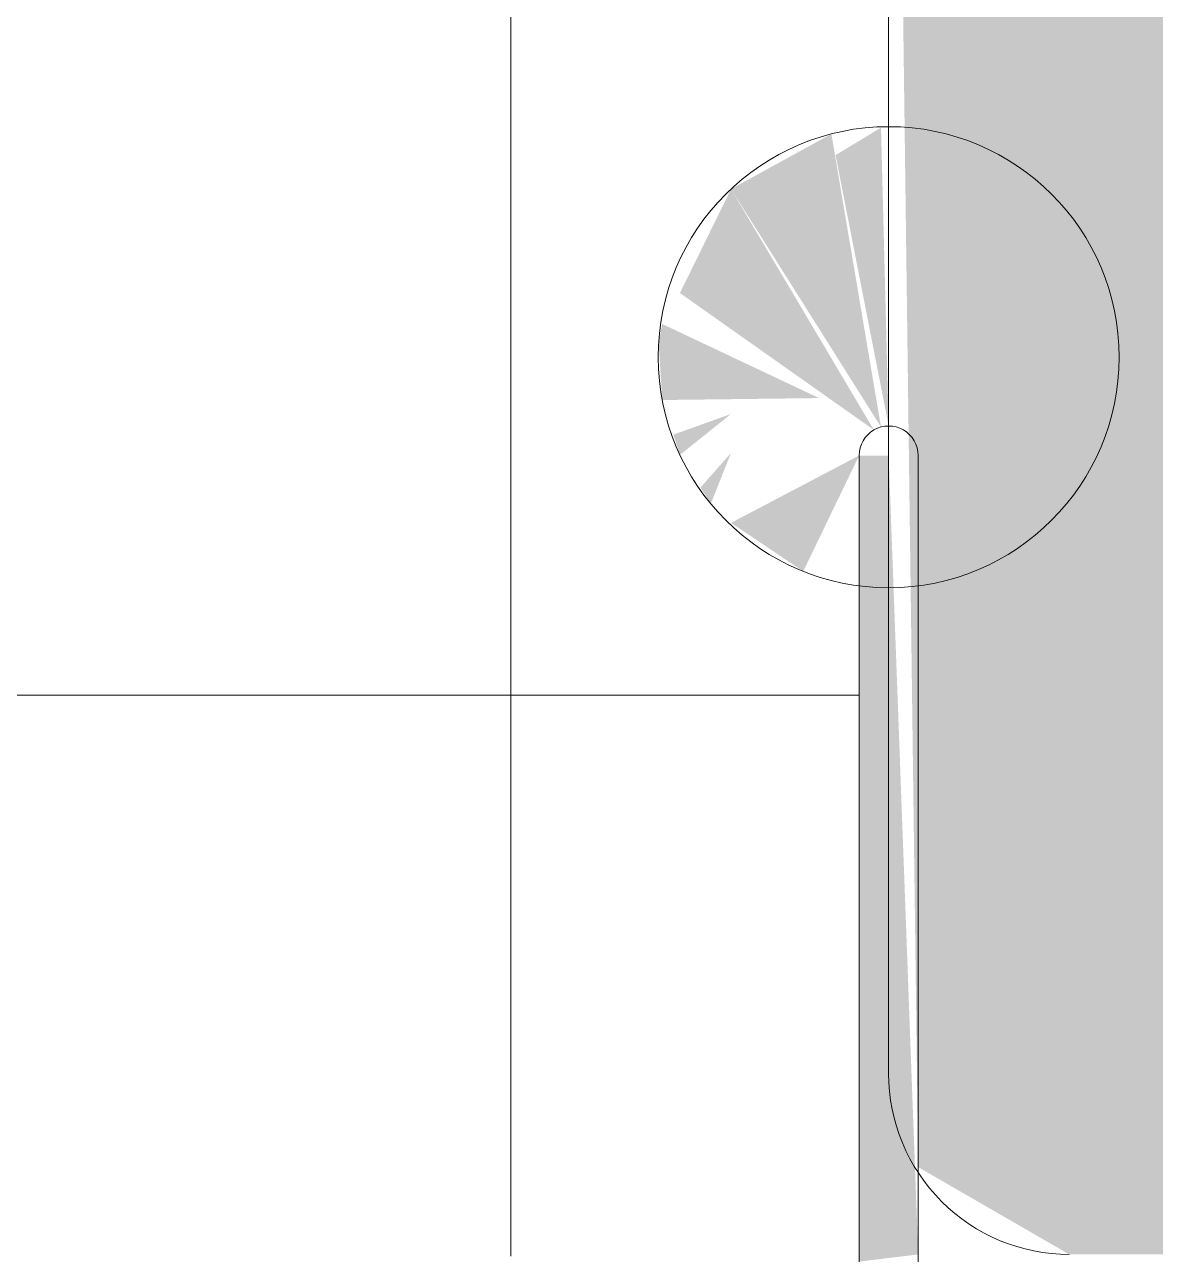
# Model space of a CAD drawing. Header units: metres. Extents: x 147 to 427, y -16 to 162.
# Drawn here: x 324.0608 to 324.3738, y 80.6957 to 81.0359 of the extents above; entities that cross this region are included whole.
import ezdxf

# ---------------------------------------------------------------- set-up
doc = ezdxf.new("R2010")
doc.units = ezdxf.units.M
doc.layers.add('1053_ARQ_BASE_MATADOURO_dwg', color=7, linetype='Continuous', lineweight=5, true_color=0x767676)
doc.layers.add('A-EQUIPAMENTOS', color=7, linetype='Continuous', lineweight=5)
doc.layers.add('A_lay', color=7, linetype='Continuous', lineweight=5)

# ---------------------------------------------------------------- blocks, each defined once
blk = doc.blocks.new('1053_ARQ_BASE_MATADOURO_dwg_A$C41DB0A6B-4039631-TÉRREO 1_20 - Dependente 1')
at = {"layer": 'A-EQUIPAMENTOS', "true_color": 0xe2e2e2}
blk.add_hatch(color=254, dxfattribs=at).paths.add_polyline_path([(0.1, 0.79), (0.075, 0.7833), (0.05, 0.74), (0.05, 0.69), (0, 0.69), (0, 0.66), (0.05, 0.66), (0.05, 0.22), (0, 0.22), (0, 0.19), (0.05, 0.19), (0.06036, 0.115), (0.07841, 0.0967), (0.10658, 0.09), (0.425, 0.10036), (0.43965, 0.115), (0.45, 0.14), (0.44182, 0.76585), (0.4, 0.79), (0.23761, 0.79)])
at = {"layer": 'A-EQUIPAMENTOS', "color": 253, "true_color": 0xaaaaaa}
blk.add_line((0.45, 0.14), (0.45, 0.74), dxfattribs=at)
blk.add_arc((0.4, 0.74), 0.05, 360, 90, dxfattribs=at)
blk = doc.blocks.new('1053_ARQ_BASE_MATADOURO_dwg_Chuveiro-4039634-TÉRREO 1_20 - Dependente 1')
at = {"layer": 'A_lay', "true_color": 0xe2e2e2}
h = blk.add_hatch(color=254, dxfattribs=at)
h.paths.add_polyline_path([(0, -0.01), (-0.00959, 0.01), (-0.08194, 0), (-0.08194, -0.01), (-0.00959, -0.01)])
h.paths.add_polyline_path([(-0.39259, -0.01), (-0.36982, -0.05335), (-0.35342, -0.02891), (-0.37628, -0.01787)])
h.paths.add_polyline_path([(-0.11987, -0.01), (-0.1223, 0.01), (-0.39259, 0), (-0.39259, -0.01), (-0.1203, -0.01)])
h.paths.add_polyline_path([(-0.37628, -0.06021), (-0.39347, -0.05335), (-0.38178, -0.06368)])
h.paths.add_polyline_path([(-0.41138, -0.07664), (-0.41204, -0.02355), (-0.4371, -0.07664), (-0.43088, -0.07784)])
h.paths.add_polyline_path([(-0.3928, -0.07064), (-0.40666, -0.05335), (-0.39966, -0.07286), (-0.39518, -0.07141)])
h.paths.add_polyline_path([(-0.40125, -0.005), (-0.48277, -0.05335), (-0.44758, -0.07064), (-0.40225, -0.00642)])
h.paths.add_polyline_path([(-0.40225, -0.00259), (-0.50142, -0.01938), (-0.48277, -0.05335), (-0.40259, -0.0028)])
h.paths.add_polyline_path([(-0.40259, 0), (-0.50354, -0.00259), (-0.49424, -0.01797), (-0.41579, -0.00259)])
at = {"layer": 'A-EQUIPAMENTOS', "color": 253, "true_color": 0xaaaaaa, "flags": 128}
blk.add_lwpolyline([(-0.39259, 0.01), (0, 0.01), (0, -0.01), (-0.39259, -0.01)], dxfattribs=at)
at = {"layer": 'A-EQUIPAMENTOS', "color": 253, "true_color": 0xaaaaaa}
blk.add_circle((-0.42587, 0), 0.078, dxfattribs=at)
blk.add_arc((-0.39259, 0), 0.01, 90, 270, dxfattribs=at)
blk = doc.blocks.new('1053_ARQ_BASE_MATADOURO_dwg_arq geral tgov-4039641-TÉRREO 1_20 - Dependente 1')
at = {"layer": 'A_lay', "true_color": 0xaaaaaa}
h = blk.add_hatch(dxfattribs=at)
h.set_pattern_fill('FP_2', color=253, style=0, pattern_type=2)
h.set_pattern_definition([(90, (-0.43, 0), (-0.6125, 4e-17), []), (180, (-0.43, 0), (-8e-17, -0.6125), [])])
h.paths.add_polyline_path([(25.12555, -2.52597), (25.14407, -2.54931), (25.21361, -2.57034), (25.2257, -2.50792), (25.13729, -2.52385)])
h.paths.add_polyline_path([(25.10943, -2.50792), (25.13729, -2.523), (25.21823, -2.49977), (25.12555, -2.50672)])
h.paths.add_polyline_path([(25.08973, -2.49388), (25.12555, -2.50631), (25.13729, -2.4943), (25.09499, -2.49393)])
h.paths.add_polyline_path([(24.16823, -2.59034), (24.34669, -2.5825), (24.35796, -2.54254), (24.39985, -2.49883), (24.44778, -2.46249), (24.45435, -2.07479), (24.48242, -2.01108), (24.55453, -1.9477), (24.64778, -1.92485), (24.74103, -1.9477), (24.81315, -2.01108), (24.8478, -2.10065), (24.85209, -2.48034), (25.08261, -2.4909), (25.10943, -2.4935), (25.69005, -2.49034), (25.69005, -2.30536), (25.6546, -2.28794), (25.6376, -2.26026), (25.63556, -2.23292), (25.64616, -2.20578), (25.66753, -2.18621), (25.69823, -2.16393), (25.70493, -1.81534), (25.73529, -1.79204), (25.74823, -1.79034), (26.04823, -1.79034), (26.06046, -1.7244), (26.14823, -1.69671), (26.13823, -0.64034), (26.06823, -0.64034), (26.06031, -0.52034), (25.06823, -0.52034), (25.06823, -0.64034), (24.45036, -0.64034), (24.4529, -0.7414), (24.41431, -0.83627), (24.34339, -0.90637), (24.24927, -0.94326), (24.14823, -0.95014), (24.14823, -1.49199), (24.19543, -1.50056), (24.24066, -1.54045), (24.25823, -1.58997), (24.252, -2.21853), (24.2195, -2.26481), (24.16823, -2.28868), (24.14823, -2.29498), (24.14823, -2.59034)])
h.paths.add_polyline_path([(25.14407, -2.57034), (25.20288, -2.57034), (25.13873, -2.55206)])
h.paths.add_polyline_path([(25.20823, -2.59034), (25.20823, -2.58034), (25.14407, -2.58034), (25.14407, -2.59034)])
h.paths.add_polyline_path([(25.21823, -2.57034), (25.23173, -2.57034), (25.22317, -2.54712)])
h.paths.add_polyline_path([(25.33882, -1.89612), (25.31077, -1.89417), (25.31127, -1.78682), (25.33932, -1.79034), (25.33882, -1.89599)])
h.paths.add_polyline_path([(24.91423, -1.89417), (24.88618, -1.89405), (24.88668, -1.78487), (24.91473, -1.785), (24.91423, -1.89405)])
h.paths.add_polyline_path([(26.09823, -1.89034), (26.14823, -1.89034), (26.13823, -1.78944), (26.09823, -1.84034)])
h.paths.add_polyline_path([(26.09153, -1.81534), (26.09153, -1.80038), (26.08359, -1.80498)])
h.paths.add_polyline_path([(26.07323, -1.79704), (26.12823, -1.77034), (26.12823, -1.75684), (26.06473, -1.75684), (26.07217, -1.79204)])
h.paths.add_polyline_path([(26.08359, -1.80498), (26.07921, -1.79443), (26.07323, -1.79704)])
h.paths.add_polyline_path([(25.0986, -1.77111), (25.06204, -1.76239), (25.03237, -1.73503), (25.03895, -1.67256), (25.08584, -1.60767), (25.1231, -1.58907), (25.14347, -1.59122), (25.20181, -1.66854), (25.18513, -1.739), (25.17139, -1.75837), (25.12697, -1.77048)])
h.paths.add_polyline_path([(26.06823, -1.72384), (26.12823, -1.72384), (26.12823, -1.71034), (26.06473, -1.72384)])
h.paths.add_polyline_path([(25.41367, -1.63854), (25.38396, -1.59122), (25.38779, -1.54256), (25.39127, -1.50834), (25.3643, -1.32965), (25.34537, -1.233), (25.4013, -1.22264), (25.41185, -1.23683), (25.41185, -1.4106), (25.44153, -1.60499), (25.42532, -1.6245)])
h.paths.add_polyline_path([(25.4265, -1.52618), (25.38409, -1.36279), (25.38044, -1.36212), (25.4013, -1.52323), (25.41919, -1.5257)])
h.paths.add_polyline_path([(24.89209, -1.0308), (24.85004, -1.21698), (24.8912, -1.22352), (24.89174, -1.10617)])
h.paths.add_polyline_path([(24.84571, -1.36148), (24.83196, -1.35022), (24.83209, -1.26405), (24.84269, -1.1948), (24.89209, -1.0308), (24.92272, -1.01757), (24.92203, -0.96107), (24.89174, -0.96038), (24.89209, -0.92246), (24.94052, -0.92232), (24.94559, -0.86257), (24.97765, -0.82481), (24.99911, -0.82481), (25.01426, -0.84642), (25.05608, -0.97613), (25.04539, -1.00358), (25.00753, -0.93762), (24.99147, -0.92645), (24.91013, -1.03915), (24.9088, -1.32965), (24.84938, -1.36101)])
h.paths.add_polyline_path([(25.37064, -1.34789), (25.37093, -1.26665), (25.34537, -1.26699), (25.36494, -1.32965)])
h.paths.add_polyline_path([(24.85997, -1.34735), (24.89086, -1.32965), (24.88886, -1.23443), (24.83209, -1.23417), (24.83569, -1.26412), (24.86035, -1.26491), (24.86005, -1.32965)])
at = {"rotation": 180}
blk.add_blockref('1053_ARQ_BASE_MATADOURO_dwg_A$C41DB0A6B-4039631-TÉRREO 1_20 - Dependente 1', (26.14823, -1.70034), dxfattribs=at)
at = {"xscale": 0.8176870748751104, "yscale": 0.8176870748751104, "zscale": 0.8176870748751104, "rotation": 269.9999999998636}
blk.add_blockref('1053_ARQ_BASE_MATADOURO_dwg_Chuveiro-4039634-TÉRREO 1_20 - Dependente 1', (25.69823, -2.59034), dxfattribs=at)
blk = doc.blocks.new('1053_ARQ_BASE_MATADOURO_dwg-3625622-TÉRREO 1_20 - Dependente 1')
blk.add_blockref('1053_ARQ_BASE_MATADOURO_dwg_arq geral tgov-4039641-TÉRREO 1_20 - Dependente 1', (130.20979, 83.18603))

msp = doc.modelspace()

# ---------------------------------------------------------------- block references
at = {"layer": '1053_ARQ_BASE_MATADOURO_dwg', "color": 253, "true_color": 0xaaaaaa}
msp.add_blockref('1053_ARQ_BASE_MATADOURO_dwg-3625622-TÉRREO 1_20 - Dependente 1', (168.39195, 0), dxfattribs=at)

doc.saveas('drawing.dxf')
